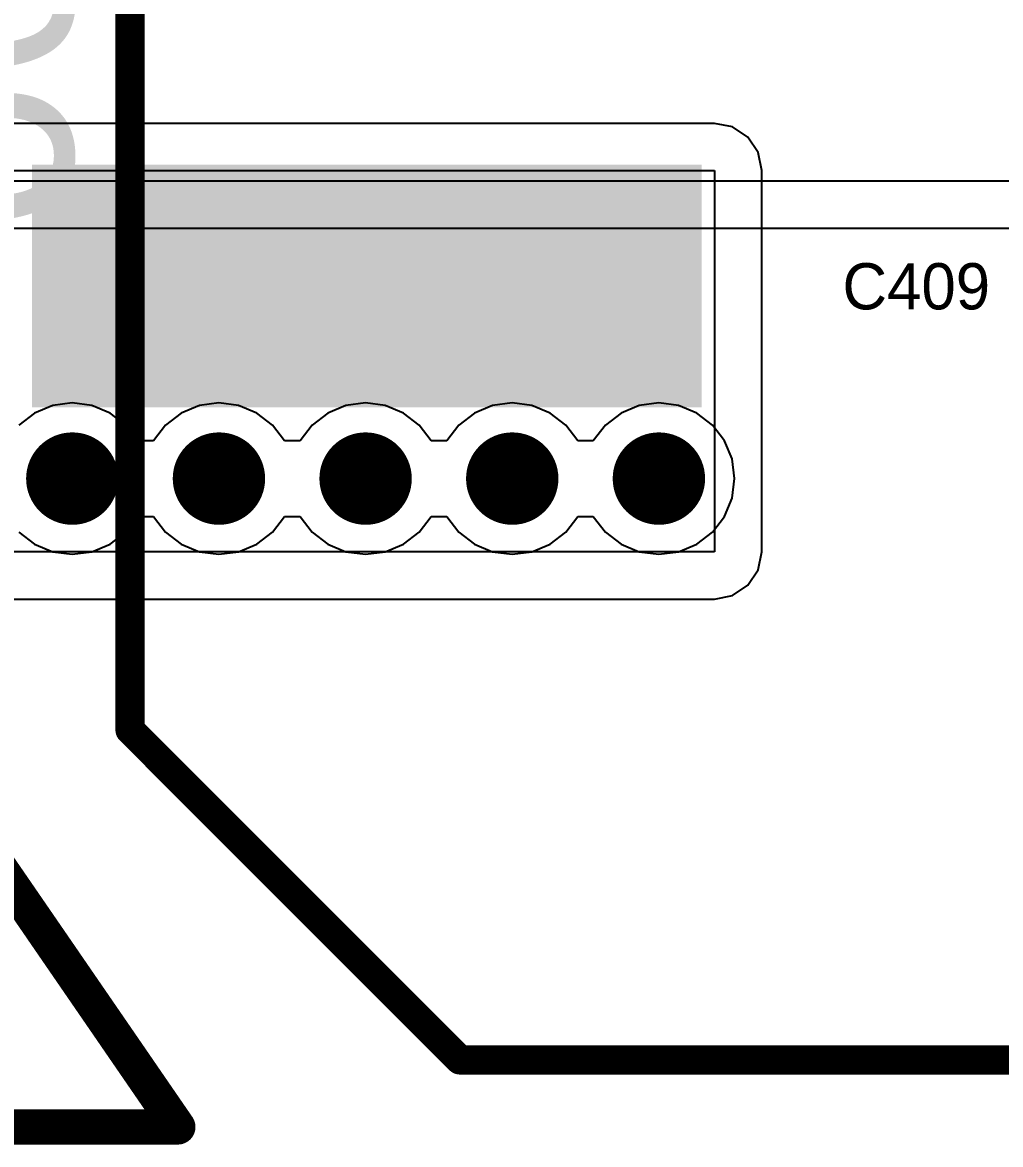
# Model space of a CAD drawing. Header units: millimetres. Extents: x 5 to 399, y 5 to 287.
# Drawn here: x 175.88 to 184.35, y 112.43 to 122.14 of the extents above; entities that cross this region are included whole.
import ezdxf

# ---------------------------------------------------------------- set-up
doc = ezdxf.new("R2010")
doc.units = ezdxf.units.MM
for name, color, linetype in [('BottomLayer', 5, 'Continuous'), ('DrillDrawing', 1, 'Continuous'), ('DrillGuide', 244, 'Continuous'), ('Mechanical7', 56, 'Continuous'), ('MidLayer1', 16, 'Continuous'), ('MidLayer2', 76, 'Continuous'), ('MultiLayer', 9, 'Continuous'), ('TopLayer', 1, 'Continuous'), ('TopOverlay', 2, 'Continuous'), ('TopPaste', 8, 'Continuous'), ('TopSolder', 216, 'Continuous'), ('ViaHoleLayer', 16, 'Continuous')]:
    doc.layers.add(name, color=color, linetype=linetype)

# ---------------------------------------------------------------- blocks, each defined once
blk = doc.blocks.new('SMD_CAP_PANASONIC_H13_69')
at = {"layer": 'TopLayer'}
blk.add_solid([(2, -1), (7.7, -1), (2, 1), (7.7, 1)], dxfattribs=at)
at = {"layer": 'TopOverlay', "const_width": 0.254}
for points in [[(4.0442, 6.7), (-6.8326, 6.7)], [(6.9, 3.8442), (4.0442, 6.7)], [(6.9, 3.8442), (6.9, -0.64)], [(6.9, -0.64), (6.9, -3.7934)]]:
    blk.add_lwpolyline(points, dxfattribs=at)
at = {"layer": 'TopOverlay', "const_width": 0.127}
for points in [[(3.9807, 6.7, 1), (4.1077, 6.7, 1)], [(3.9807, 6.7, 1), (4.1077, 6.7, 1)], [(6.8365, 3.8442, 1), (6.9635, 3.8442, 1)], [(6.8365, 3.8442, 1), (6.9635, 3.8442, 1)], [(6.8365, -0.64, 1), (6.9635, -0.64, 1)], [(6.8365, -0.64, 1), (6.9635, -0.64, 1)]]:
    blk.add_lwpolyline(points, format="xyb", close=True, dxfattribs=at)
at = {"layer": 'TopPaste'}
blk.add_solid([(2, -1), (7.7, -1), (2, 1), (7.7, 1)], dxfattribs=at)
at = {"layer": 'TopSolder'}
blk.add_solid([(1.95, -1.05), (7.75, -1.05), (1.95, 1.05), (7.75, 1.05)], dxfattribs=at)
at = {"layer": 'Mechanical7'}
blk.add_text('C409', height=1.8, rotation=90, dxfattribs=at).set_placement((9.2, -6.2))

msp = doc.modelspace()

# ---------------------------------------------------------------- linework, layer by layer
at = {"layer": 'BottomLayer'}
for p, q in [((176.1421, 118.8277), (175.984, 118.7622)), ((176.3118, 118.85), (176.1421, 118.8277)), ((176.4815, 118.8277), (176.3118, 118.85)), ((176.6396, 118.7622), (176.4815, 118.8277)), ((177.4121, 118.8277), (177.254, 118.7622)), ((177.5818, 118.85), (177.4121, 118.8277)), ((177.7515, 118.8277), (177.5818, 118.85)), ((177.9096, 118.7622), (177.7515, 118.8277)), ((178.6821, 118.8277), (178.524, 118.7622)), ((178.8518, 118.85), (178.6821, 118.8277)), ((179.0215, 118.8277), (178.8518, 118.85)), ((179.1796, 118.7622), (179.0215, 118.8277)), ((179.9521, 118.8277), (179.794, 118.7622)), ((180.1218, 118.85), (179.9521, 118.8277)), ((180.2915, 118.8277), (180.1218, 118.85)), ((180.4496, 118.7622), (180.2915, 118.8277)), ((181.2221, 118.8277), (181.064, 118.7622)), ((181.3918, 118.85), (181.2221, 118.8277)), ((181.5615, 118.8277), (181.3918, 118.85)), ((181.7196, 118.7622), (181.5615, 118.8277)), ((175.984, 118.7622), (175.8482, 118.658)), ((176.7754, 118.658), (176.6396, 118.7622)), ((177.254, 118.7622), (177.1182, 118.658)), ((178.0454, 118.658), (177.9096, 118.7622)), ((178.524, 118.7622), (178.3882, 118.658)), ((179.3154, 118.658), (179.1796, 118.7622)), ((179.794, 118.7622), (179.6582, 118.658)), ((180.5854, 118.658), (180.4496, 118.7622)), ((181.064, 118.7622), (180.9282, 118.658)), ((181.8554, 118.658), (181.7196, 118.7622)), ((176.8796, 118.5222), (176.7754, 118.658)), ((177.1182, 118.658), (177.014, 118.5222)), ((178.1496, 118.5222), (178.0454, 118.658)), ((178.3882, 118.658), (178.284, 118.5222)), ((179.4196, 118.5222), (179.3154, 118.658)), ((179.6582, 118.658), (179.554, 118.5222)), ((180.6896, 118.5222), (180.5854, 118.658)), ((180.9282, 118.658), (180.824, 118.5222)), ((181.9596, 118.5222), (181.8554, 118.658)), ((177.014, 118.5222), (176.8796, 118.5222)), ((178.284, 118.5222), (178.1496, 118.5222)), ((179.554, 118.5222), (179.4196, 118.5222)), ((180.824, 118.5222), (180.6896, 118.5222)), ((182.0251, 118.3641), (181.9596, 118.5222)), ((182.0474, 118.1944), (182.0251, 118.3641)), ((182.0251, 118.0247), (182.0474, 118.1944)), ((181.9596, 117.8666), (182.0251, 118.0247)), ((176.7754, 117.7308), (176.8796, 117.8666)), ((176.8796, 117.8666), (177.014, 117.8666)), ((177.014, 117.8666), (177.1182, 117.7308)), ((178.0454, 117.7308), (178.1496, 117.8666)), ((178.1496, 117.8666), (178.284, 117.8666)), ((178.284, 117.8666), (178.3882, 117.7308)), ((179.3154, 117.7308), (179.4196, 117.8666)), ((179.4196, 117.8666), (179.554, 117.8666)), ((179.554, 117.8666), (179.6582, 117.7308)), ((180.5854, 117.7308), (180.6896, 117.8666)), ((180.6896, 117.8666), (180.824, 117.8666)), ((180.824, 117.8666), (180.9282, 117.7308)), ((181.8554, 117.7308), (181.9596, 117.8666)), ((175.8482, 117.7308), (175.984, 117.6266)), ((176.6396, 117.6266), (176.7754, 117.7308)), ((177.1182, 117.7308), (177.254, 117.6266)), ((177.9096, 117.6266), (178.0454, 117.7308)), ((178.3882, 117.7308), (178.524, 117.6266)), ((179.1796, 117.6266), (179.3154, 117.7308)), ((179.6582, 117.7308), (179.794, 117.6266)), ((180.4496, 117.6266), (180.5854, 117.7308)), ((180.9282, 117.7308), (181.064, 117.6266)), ((181.7196, 117.6266), (181.8554, 117.7308)), ((175.984, 117.6266), (176.1421, 117.5611)), ((176.1421, 117.5611), (176.3118, 117.5388)), ((176.3118, 117.5388), (176.4815, 117.5611)), ((176.4815, 117.5611), (176.6396, 117.6266)), ((177.254, 117.6266), (177.4121, 117.5611)), ((177.4121, 117.5611), (177.5818, 117.5388)), ((177.5818, 117.5388), (177.7515, 117.5611)), ((177.7515, 117.5611), (177.9096, 117.6266)), ((178.524, 117.6266), (178.6821, 117.5611)), ((178.6821, 117.5611), (178.8518, 117.5388)), ((178.8518, 117.5388), (179.0215, 117.5611)), ((179.0215, 117.5611), (179.1796, 117.6266)), ((179.794, 117.6266), (179.9521, 117.5611)), ((179.9521, 117.5611), (180.1218, 117.5388)), ((180.1218, 117.5388), (180.2915, 117.5611)), ((180.2915, 117.5611), (180.4496, 117.6266)), ((181.064, 117.6266), (181.2221, 117.5611)), ((181.2221, 117.5611), (181.3918, 117.5388)), ((181.3918, 117.5388), (181.5615, 117.5611)), ((181.5615, 117.5611), (181.7196, 117.6266))]:
    msp.add_line(p, q, dxfattribs=at)
at = {"layer": 'BottomLayer', "const_width": 0.4}
for points in [[(176.1118, 118.1944, 1), (176.5118, 118.1944, 1)], [(177.3818, 118.1944, 1), (177.7818, 118.1944, 1)], [(178.6518, 118.1944, 1), (179.0518, 118.1944, 1)], [(179.9218, 118.1944, 1), (180.3218, 118.1944, 1)], [(181.1918, 118.1944, 1), (181.5918, 118.1944, 1)]]:
    msp.add_lwpolyline(points, format="xyb", close=True, dxfattribs=at)
at = {"layer": 'DrillDrawing'}
for points, const_width in [([(176.5658, 118.1944, 1), (176.0578, 118.1944, 1)], 0.0508), ([(177.8358, 118.1944, 1), (177.3278, 118.1944, 1)], 0.0508), ([(179.1058, 118.1944, 1), (178.5978, 118.1944, 1)], 0.0508), ([(180.3758, 118.1944, 1), (179.8678, 118.1944, 1)], 0.0508), ([(181.6458, 118.1944, 1), (181.1378, 118.1944, 1)], 0.0508), ([(176.0451, 118.1944, 1), (176.0705, 118.1944, 1)], 0.0254), ([(176.5531, 118.1944, 1), (176.5785, 118.1944, 1)], 0.0254), ([(177.3151, 118.1944, 1), (177.3405, 118.1944, 1)], 0.0254), ([(177.8231, 118.1944, 1), (177.8485, 118.1944, 1)], 0.0254), ([(178.5851, 118.1944, 1), (178.6105, 118.1944, 1)], 0.0254), ([(179.0931, 118.1944, 1), (179.1185, 118.1944, 1)], 0.0254), ([(179.8551, 118.1944, 1), (179.8805, 118.1944, 1)], 0.0254), ([(180.3631, 118.1944, 1), (180.3885, 118.1944, 1)], 0.0254), ([(181.1251, 118.1944, 1), (181.1505, 118.1944, 1)], 0.0254), ([(181.6331, 118.1944, 1), (181.6585, 118.1944, 1)], 0.0254)]:
    msp.add_lwpolyline(points, format="xyb", close=True, dxfattribs=dict(at, const_width=const_width))
at = {"layer": 'DrillGuide', "const_width": 0.2}
for points in [[(176.2118, 118.1944, 1), (176.4118, 118.1944, 1)], [(177.4818, 118.1944, 1), (177.6818, 118.1944, 1)], [(178.7518, 118.1944, 1), (178.9518, 118.1944, 1)], [(180.0218, 118.1944, 1), (180.2218, 118.1944, 1)], [(181.2918, 118.1944, 1), (181.4918, 118.1944, 1)]]:
    msp.add_lwpolyline(points, format="xyb", close=True, dxfattribs=at)
at = {"layer": 'MidLayer1'}
for p, q in [((176.1421, 118.8277), (175.984, 118.7622)), ((176.3118, 118.85), (176.1421, 118.8277)), ((176.4815, 118.8277), (176.3118, 118.85)), ((176.6396, 118.7622), (176.4815, 118.8277)), ((177.4121, 118.8277), (177.254, 118.7622)), ((177.5818, 118.85), (177.4121, 118.8277)), ((177.7515, 118.8277), (177.5818, 118.85)), ((177.9096, 118.7622), (177.7515, 118.8277)), ((178.6821, 118.8277), (178.524, 118.7622)), ((178.8518, 118.85), (178.6821, 118.8277)), ((179.0215, 118.8277), (178.8518, 118.85)), ((179.1796, 118.7622), (179.0215, 118.8277)), ((179.9521, 118.8277), (179.794, 118.7622)), ((180.1218, 118.85), (179.9521, 118.8277)), ((180.2915, 118.8277), (180.1218, 118.85)), ((180.4496, 118.7622), (180.2915, 118.8277)), ((181.2221, 118.8277), (181.064, 118.7622)), ((181.3918, 118.85), (181.2221, 118.8277)), ((181.5615, 118.8277), (181.3918, 118.85)), ((181.7196, 118.7622), (181.5615, 118.8277)), ((175.984, 118.7622), (175.8482, 118.658)), ((176.7754, 118.658), (176.6396, 118.7622)), ((177.254, 118.7622), (177.1182, 118.658)), ((178.0454, 118.658), (177.9096, 118.7622)), ((178.524, 118.7622), (178.3882, 118.658)), ((179.3154, 118.658), (179.1796, 118.7622)), ((179.794, 118.7622), (179.6582, 118.658)), ((180.5854, 118.658), (180.4496, 118.7622)), ((181.064, 118.7622), (180.9282, 118.658)), ((181.8554, 118.658), (181.7196, 118.7622)), ((176.8796, 118.5222), (176.7754, 118.658)), ((177.1182, 118.658), (177.014, 118.5222)), ((178.1496, 118.5222), (178.0454, 118.658)), ((178.3882, 118.658), (178.284, 118.5222)), ((179.4196, 118.5222), (179.3154, 118.658)), ((179.6582, 118.658), (179.554, 118.5222)), ((180.6896, 118.5222), (180.5854, 118.658)), ((180.9282, 118.658), (180.824, 118.5222)), ((181.9596, 118.5222), (181.8554, 118.658)), ((177.014, 118.5222), (176.8796, 118.5222)), ((178.284, 118.5222), (178.1496, 118.5222)), ((179.554, 118.5222), (179.4196, 118.5222)), ((180.824, 118.5222), (180.6896, 118.5222)), ((182.0251, 118.3641), (181.9596, 118.5222)), ((182.0474, 118.1944), (182.0251, 118.3641)), ((182.0251, 118.0247), (182.0474, 118.1944)), ((181.9596, 117.8666), (182.0251, 118.0247)), ((176.7754, 117.7308), (176.8796, 117.8666)), ((176.8796, 117.8666), (177.014, 117.8666)), ((177.014, 117.8666), (177.1182, 117.7308)), ((178.0454, 117.7308), (178.1496, 117.8666)), ((178.1496, 117.8666), (178.284, 117.8666)), ((178.284, 117.8666), (178.3882, 117.7308)), ((179.3154, 117.7308), (179.4196, 117.8666)), ((179.4196, 117.8666), (179.554, 117.8666)), ((179.554, 117.8666), (179.6582, 117.7308)), ((180.5854, 117.7308), (180.6896, 117.8666)), ((180.6896, 117.8666), (180.824, 117.8666)), ((180.824, 117.8666), (180.9282, 117.7308)), ((181.8554, 117.7308), (181.9596, 117.8666)), ((175.8482, 117.7308), (175.984, 117.6266)), ((176.6396, 117.6266), (176.7754, 117.7308)), ((177.1182, 117.7308), (177.254, 117.6266)), ((177.9096, 117.6266), (178.0454, 117.7308)), ((178.3882, 117.7308), (178.524, 117.6266)), ((179.1796, 117.6266), (179.3154, 117.7308)), ((179.6582, 117.7308), (179.794, 117.6266)), ((180.4496, 117.6266), (180.5854, 117.7308)), ((180.9282, 117.7308), (181.064, 117.6266)), ((181.7196, 117.6266), (181.8554, 117.7308)), ((175.984, 117.6266), (176.1421, 117.5611)), ((176.1421, 117.5611), (176.3118, 117.5388)), ((176.3118, 117.5388), (176.4815, 117.5611)), ((176.4815, 117.5611), (176.6396, 117.6266)), ((177.254, 117.6266), (177.4121, 117.5611)), ((177.4121, 117.5611), (177.5818, 117.5388)), ((177.5818, 117.5388), (177.7515, 117.5611)), ((177.7515, 117.5611), (177.9096, 117.6266)), ((178.524, 117.6266), (178.6821, 117.5611)), ((178.6821, 117.5611), (178.8518, 117.5388)), ((178.8518, 117.5388), (179.0215, 117.5611)), ((179.0215, 117.5611), (179.1796, 117.6266)), ((179.794, 117.6266), (179.9521, 117.5611)), ((179.9521, 117.5611), (180.1218, 117.5388)), ((180.1218, 117.5388), (180.2915, 117.5611)), ((180.2915, 117.5611), (180.4496, 117.6266)), ((181.064, 117.6266), (181.2221, 117.5611)), ((181.2221, 117.5611), (181.3918, 117.5388)), ((181.3918, 117.5388), (181.5615, 117.5611)), ((181.5615, 117.5611), (181.7196, 117.6266))]:
    msp.add_line(p, q, dxfattribs=at)
at = {"layer": 'MidLayer1', "const_width": 0.4}
for points in [[(176.1118, 118.1944, 1), (176.5118, 118.1944, 1)], [(177.3818, 118.1944, 1), (177.7818, 118.1944, 1)], [(178.6518, 118.1944, 1), (179.0518, 118.1944, 1)], [(179.9218, 118.1944, 1), (180.3218, 118.1944, 1)], [(181.1918, 118.1944, 1), (181.5918, 118.1944, 1)]]:
    msp.add_lwpolyline(points, format="xyb", close=True, dxfattribs=at)
at = {"layer": 'MidLayer2'}
for p, q in [((195.3046, 120.7696), (174.0847, 120.7696)), ((173.9158, 120.3618), (195.7124, 120.3618))]:
    msp.add_line(p, q, dxfattribs=at)
at = {"layer": 'MidLayer2', "const_width": 0.4}
for points in [[(176.1118, 118.1944, 1), (176.5118, 118.1944, 1)], [(177.3818, 118.1944, 1), (177.7818, 118.1944, 1)], [(178.6518, 118.1944, 1), (179.0518, 118.1944, 1)], [(179.9218, 118.1944, 1), (180.3218, 118.1944, 1)], [(181.1918, 118.1944, 1), (181.5918, 118.1944, 1)]]:
    msp.add_lwpolyline(points, format="xyb", close=True, dxfattribs=at)
at = {"layer": 'MultiLayer', "const_width": 0.4}
for points in [[(176.1118, 118.1944, 1), (176.5118, 118.1944, 1)], [(177.3818, 118.1944, 1), (177.7818, 118.1944, 1)], [(178.6518, 118.1944, 1), (179.0518, 118.1944, 1)], [(179.9218, 118.1944, 1), (180.3218, 118.1944, 1)], [(181.1918, 118.1944, 1), (181.5918, 118.1944, 1)]]:
    msp.add_lwpolyline(points, format="xyb", close=True, dxfattribs=at)
at = {"layer": 'TopLayer'}
for p, q in [((181.8744, 121.2696), (175.7784, 121.2696)), ((182.0305, 121.2386), (181.8744, 121.2696)), ((182.1628, 121.1502), (182.0305, 121.2386)), ((182.2512, 121.0179), (182.1628, 121.1502)), ((182.2822, 120.8618), (182.2512, 121.0179)), ((175.7784, 120.8618), (181.8744, 120.8618)), ((181.8744, 120.8618), (181.8744, 117.5594)), ((182.2822, 117.5594), (182.2822, 120.8618)), ((181.8744, 117.5594), (175.7784, 117.5594)), ((182.2512, 117.4033), (182.2822, 117.5594)), ((182.1628, 117.271), (182.2512, 117.4033)), ((182.0305, 117.1826), (182.1628, 117.271)), ((181.8744, 117.1516), (182.0305, 117.1826)), ((175.7784, 117.1516), (181.8744, 117.1516))]:
    msp.add_line(p, q, dxfattribs=at)
at = {"layer": 'TopLayer', "const_width": 0.4}
for points in [[(176.1118, 118.1944, 1), (176.5118, 118.1944, 1)], [(177.3818, 118.1944, 1), (177.7818, 118.1944, 1)], [(178.6518, 118.1944, 1), (179.0518, 118.1944, 1)], [(179.9218, 118.1944, 1), (180.3218, 118.1944, 1)], [(181.1918, 118.1944, 1), (181.5918, 118.1944, 1)]]:
    msp.add_lwpolyline(points, format="xyb", close=True, dxfattribs=at)
at = {"layer": 'TopOverlay', "const_width": 0.3048}
for points in [[(171.6382, 120.709), (177.2262, 112.581)], [(166.0502, 112.581), (177.2262, 112.581)]]:
    msp.add_lwpolyline(points, dxfattribs=at)
at = {"layer": 'TopOverlay', "const_width": 0.1524}
msp.add_lwpolyline([(177.15, 112.581, 1), (177.3024, 112.581, 1)], format="xyb", close=True, dxfattribs=at)
msp.add_lwpolyline([(177.15, 112.581, 1), (177.3024, 112.581, 1)], format="xyb", close=True, dxfattribs=at)
at = {"layer": 'ViaHoleLayer', "const_width": 0.2}
for points in [[(176.2118, 118.1944, 1), (176.4118, 118.1944, 1)], [(177.4818, 118.1944, 1), (177.6818, 118.1944, 1)], [(178.7518, 118.1944, 1), (178.9518, 118.1944, 1)], [(180.0218, 118.1944, 1), (180.2218, 118.1944, 1)], [(181.2918, 118.1944, 1), (181.4918, 118.1944, 1)]]:
    msp.add_lwpolyline(points, format="xyb", close=True, dxfattribs=at)

# ---------------------------------------------------------------- block references
at = {"rotation": 180}
msp.add_blockref('SMD_CAP_PANASONIC_H13_69', (183.7124, 119.8618), dxfattribs=at)

# ---------------------------------------------------------------- texts
at = {"layer": 'TopOverlay'}
msp.add_text('C409', height=0.4, dxfattribs=at).set_placement((182.9816, 119.6594))

doc.saveas('drawing.dxf')
